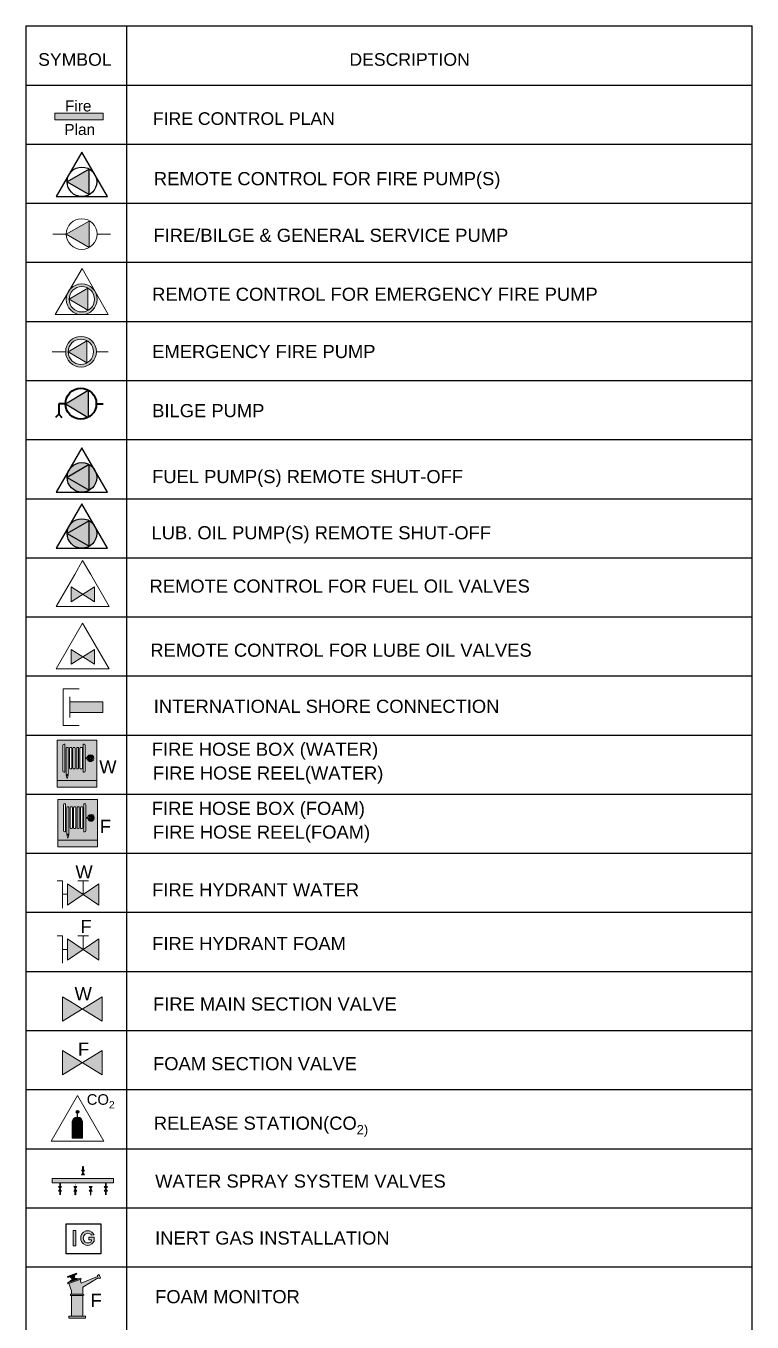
# Model space of a CAD drawing. Header units: millimetres. Extents: x 275 to 18701, y 84 to 132086.
# Drawn here: x 275 to 18701, y 99185 to 132086 of the extents above; entities that cross this region are included whole.
import ezdxf

# ---------------------------------------------------------------- set-up
doc = ezdxf.new("R2010")
doc.units = ezdxf.units.MM
doc.layers.add('PDF_Geometry', color=252, linetype='Continuous', true_color=0x696969)
doc.layers.add('PDF_Text', color=7, linetype='Continuous')
doc.styles.add('PDF Arial', font='arial.ttf')

# ---------------------------------------------------------------- blocks, each defined once
blk = doc.blocks.new('FIRE PLAN')
h = blk.add_hatch(color=1)
h.dxf.hatch_style = 1
h.paths.add_polyline_path([(1228, -85), (1228, 85), (0, 85), (0, -85), (1228, -85)], is_closed=False)
at = {"layer": 'PDF_Geometry', "color": 7, "lineweight": 9}
blk.add_lwpolyline([(0, -85), (1228, -85), (1228, 85), (0, 85)], close=True, dxfattribs=at)
at = {"layer": 'PDF_Text', "lineweight": 9, "char_height": 278.8, "attachment_point": 7, "style": 'PDF Arial'}
for s, insert in [('Fire', (256, 124)), ('Plan', (240, -474))]:
    blk.add_mtext(s, dxfattribs=dict(at, insert=insert))
blk = doc.blocks.new('FOAM MONITOR')
h = blk.add_hatch(color=8)
h.dxf.hatch_style = 1
h.paths.add_polyline_path([(203, 1118), (196, 1143), (-34, 1058), (-25, 1033), (30, 1053), (92, 991), (-11, 906), (257, 1000), (144, 1016), (152, 1099), (203, 1118)], is_closed=False)
h = blk.add_hatch(color=1)
h.dxf.hatch_style = 1
h.paths.add_polyline_path([(0, 51), (0, 0), (423, 0), (423, 51), (0, 51)], is_closed=False)
h.paths.add_polyline_path([(-34, 898), (-25, 872), (313, 991), (304, 1016), (-34, 898)], is_closed=False)
h = blk.add_hatch(color=1)
h.dxf.hatch_style = 1
h.paths.add_polyline_path([(313, 889), (288, 982), (-3, 880), (68, 694), (68, 610), (355, 610), (355, 787), (745, 1024), (769, 1008), (805, 1016), (769, 1109), (729, 1084), (729, 1058), (313, 889)], is_closed=False)
h.paths.add_polyline_path([(52, 610), (43, 601), (43, 584), (52, 576), (364, 576), (380, 584), (380, 601), (364, 610), (52, 610)], is_closed=False)
h = blk.add_hatch(color=50)
h.dxf.hatch_style = 1
h.paths.add_polyline_path([(355, 51), (355, 576), (68, 576), (68, 51), (355, 51)], is_closed=False)
at = {"layer": 'PDF_Geometry', "color": 7, "lineweight": 9}
for points in [[(152, 1099), (203, 1118), (196, 1143), (-34, 1058), (-25, 1033), (30, 1053)], [(30, 1053), (92, 991), (-11, 906)], [(257, 1000), (144, 1016), (152, 1099)], [(288, 982), (313, 889), (729, 1058), (729, 1084), (769, 1109), (805, 1016), (769, 1008), (745, 1024), (355, 787), (355, 610)], [(729, 1058), (313, 889), (288, 982)], [(68, 610), (68, 694), (-3, 880)], [(68, 576), (68, 51)], [(355, 51), (355, 576)]]:
    blk.add_lwpolyline(points, dxfattribs=at)
for points in [[(304, 1016), (313, 991), (-25, 872), (-34, 898)], [(364, 576), (52, 576), (43, 584), (43, 601), (52, 610), (364, 610), (380, 601), (380, 584)], [(0, 51), (423, 51), (423, 0), (0, 0)]]:
    blk.add_lwpolyline(points, close=True, dxfattribs=at)
at = {"layer": 'PDF_Text', "lineweight": 9, "insert": (550, 286), "char_height": 333, "attachment_point": 7, "style": 'PDF Arial'}
blk.add_mtext('F', dxfattribs=at)
blk = doc.blocks.new('INERT GAS INSTALLATION')
h = blk.add_hatch(color=1)
h.dxf.hatch_style = 1
h.paths.add_polyline_path([(180, 589), (180, 200), (247, 200), (247, 589), (180, 589)], is_closed=False)
h.paths.add_polyline_path([(621, 293), (578, 276), (526, 276), (483, 293), (450, 335), (434, 395), (450, 454), (483, 496), (526, 513), (553, 522), (578, 513), (621, 496), (645, 471), (713, 479), (704, 488), (679, 522), (654, 547), (594, 581), (501, 581), (443, 547), (416, 522), (391, 488), (373, 445), (373, 352), (391, 310), (416, 276), (443, 251), (501, 217), (553, 208), (594, 217), (654, 251), (679, 276), (704, 310), (713, 318), (713, 420), (578, 420), (578, 352), (645, 352), (645, 335), (621, 293)], is_closed=False)
at = {"color": 1}
blk.add_lwpolyline([(0, 758), (875, 758), (875, 0), (0, 0)], close=True, dxfattribs=at)
at = {"layer": 'PDF_Geometry', "color": 1, "lineweight": 9}
for points in [[(247, 589), (180, 589), (180, 200), (247, 200)], [(645, 335), (621, 293), (578, 276), (526, 276), (483, 293), (450, 335), (434, 395), (450, 454), (483, 496), (526, 513), (553, 522), (578, 513), (621, 496), (645, 471), (713, 479), (704, 488), (679, 522), (654, 547), (594, 581), (501, 581), (443, 547), (416, 522), (391, 488), (373, 445), (373, 352), (391, 310), (416, 276), (443, 251), (501, 217), (553, 208), (594, 217), (654, 251), (679, 276), (704, 310), (713, 318), (713, 420), (578, 420), (578, 352), (645, 352)]]:
    blk.add_lwpolyline(points, close=True, dxfattribs=at)
blk = doc.blocks.new('WATER SPRAY SYSTEM')
h = blk.add_hatch(color=7)
h.dxf.hatch_style = 1
h.paths.add_polyline_path([(780, 322), (780, 415), (776, 415), (776, 322), (740, 322), (778, 263), (816, 322), (780, 322)], is_closed=False)
h.paths.add_polyline_path([(740, 203), (776, 203), (776, 127), (780, 127), (780, 203), (816, 203), (778, 263), (740, 203)], is_closed=False)
h = blk.add_hatch(color=1)
h.dxf.hatch_style = 1
h.paths.add_polyline_path([(1557, 0), (1557, 110), (0, 110), (0, 0), (1557, 0)], is_closed=False)
h = blk.add_hatch(color=7)
h.dxf.hatch_style = 1
h.paths.add_polyline_path([(196, -212), (196, -305), (200, -305), (200, -212), (236, -212), (198, -152), (160, -212), (196, -212)], is_closed=False)
h.paths.add_polyline_path([(236, -93), (200, -93), (200, -17), (196, -17), (196, -93), (160, -93), (198, -152), (236, -93)], is_closed=False)
h = blk.add_hatch(color=7)
h.dxf.hatch_style = 1
h.paths.add_polyline_path([(580, -212), (580, -305), (585, -305), (585, -212), (621, -212), (583, -152), (544, -212), (580, -212)], is_closed=False)
h.paths.add_polyline_path([(621, -93), (585, -93), (585, -17), (580, -17), (580, -93), (544, -93), (583, -152), (621, -93)], is_closed=False)
h = blk.add_hatch(color=7)
h.dxf.hatch_style = 1
h.paths.add_polyline_path([(976, -212), (976, -305), (972, -305), (972, -212), (936, -212), (974, -152), (1012, -212), (976, -212)], is_closed=False)
h.paths.add_polyline_path([(936, -93), (972, -93), (972, -17), (976, -17), (976, -93), (1012, -93), (974, -152), (936, -93)], is_closed=False)
h = blk.add_hatch(color=7)
h.dxf.hatch_style = 1
h.paths.add_polyline_path([(1361, -212), (1361, -305), (1356, -305), (1356, -212), (1320, -212), (1359, -152), (1397, -212), (1361, -212)], is_closed=False)
h.paths.add_polyline_path([(1320, -93), (1356, -93), (1356, -17), (1361, -17), (1361, -93), (1397, -93), (1359, -152), (1320, -93)], is_closed=False)
for points in [[(776, 322), (776, 415), (780, 415), (780, 322)], [(196, -93), (196, -17), (200, -17), (200, -93)], [(200, -212), (200, -305), (196, -305), (196, -212)], [(585, -212), (585, -305), (580, -305), (580, -212)], [(972, -212), (972, -305), (976, -305), (976, -212)], [(1361, -93), (1361, -17), (1356, -17), (1356, -93)], [(1356, -212), (1356, -305), (1361, -305), (1361, -212)]]:
    blk.add_lwpolyline(points)
at = {"layer": 'PDF_Geometry', "color": 7, "lineweight": 9}
blk.add_lwpolyline([(0, 0), (1557, 0), (1557, 110), (0, 110)], close=True, dxfattribs=at)
for points in [[(776, 322), (740, 322), (778, 263), (816, 203), (780, 203)], [(776, 203), (740, 203), (778, 263), (816, 322)], [(816, 322), (780, 322)], [(200, -212), (236, -212), (198, -152), (160, -93), (196, -93)], [(200, -93), (236, -93), (198, -152), (160, -212)], [(160, -212), (196, -212)], [(585, -212), (621, -212), (583, -152), (544, -93), (580, -93)], [(585, -93), (621, -93), (583, -152), (544, -212)], [(544, -212), (580, -212)], [(972, -212), (936, -212), (974, -152), (1012, -93), (976, -93)], [(972, -93), (936, -93), (974, -152), (1012, -212)], [(1012, -212), (976, -212)], [(1356, -212), (1320, -212), (1359, -152), (1397, -93), (1361, -93)], [(1356, -93), (1320, -93), (1359, -152), (1397, -212)], [(1397, -212), (1361, -212)]]:
    blk.add_lwpolyline(points, dxfattribs=at)
blk = doc.blocks.new('CO2 RELEASE STATION')
h = blk.add_hatch(color=7)
h.dxf.hatch_style = 1
h.paths.add_polyline_path([(668, 711, 1), (668, 779, 1), (668, 711, 1)], is_closed=False)
h = blk.add_hatch(color=1)
h.dxf.hatch_style = 1
h.paths.add_polyline_path([(607, 601), (558, 559), (533, 508), (533, 356), (794, 356), (794, 508), (769, 559), (727, 601), (668, 610), (607, 601)], is_closed=False)
h = blk.add_hatch(color=8)
h.dxf.hatch_style = 1
h.paths.add_polyline_path([(533, 76), (794, 76), (794, 356), (533, 356), (533, 76)], is_closed=False)
blk.add_line((668, 610), (668, 711))
blk.add_circle((668, 745), 33.9)
at = {"layer": 'PDF_Geometry', "color": 7, "lineweight": 9}
for points in [[(862, 821), (668, 1160), (472, 821), (0, 0), (1336, 0)], [(794, 508), (769, 559), (727, 601), (668, 610), (607, 601), (558, 559), (533, 508), (533, 76), (794, 76)]]:
    blk.add_lwpolyline(points, close=True, dxfattribs=at)
blk.add_lwpolyline([(533, 356), (794, 356)], dxfattribs=at)
at = {"layer": 'PDF_Text', "lineweight": 9, "insert": (899, 833), "char_height": 269.25, "attachment_point": 7, "style": 'PDF Arial'}
blk.add_mtext('\\A1;CO{\\H0.7x;\\S^ 2;}', dxfattribs=at)
blk = doc.blocks.new('FOAM SECTION VALVE')
h = blk.add_hatch(color=1)
h.dxf.hatch_style = 1
h.paths.add_polyline_path([(-504, 309), (-504, -309), (0, 0), (-504, 309)], is_closed=False)
h = blk.add_hatch(color=50)
h.dxf.hatch_style = 1
h.paths.add_polyline_path([(504, -309), (504, 309), (0, 0), (504, -309)], is_closed=False)
at = {"layer": 'PDF_Geometry', "color": 7, "lineweight": 9}
blk.add_lwpolyline([(-504, -309), (-504, 309), (504, -309), (504, 309)], close=True, dxfattribs=at)
at = {"layer": 'PDF_Text', "lineweight": 9, "insert": (-112, 173), "char_height": 333, "attachment_point": 7, "style": 'PDF Arial'}
blk.add_mtext('F', dxfattribs=at)
blk = doc.blocks.new('FIRE MAIN SECTION VALVE')
at = {"layer": 'PDF_Text', "lineweight": 9, "insert": (-199, 226), "char_height": 333, "attachment_point": 7, "style": 'PDF Arial', "bg_fill": 2}
blk.add_mtext('W', dxfattribs=at)
h = blk.add_hatch(color=1)
h.dxf.hatch_style = 1
h.paths.add_polyline_path([(-504, 309), (-504, -309), (0, 0), (-504, 309)], is_closed=False)
h = blk.add_hatch(color=106)
h.dxf.hatch_style = 1
h.paths.add_polyline_path([(504, -309), (504, 309), (0, 0), (504, -309)], is_closed=False)
at = {"layer": 'PDF_Geometry', "color": 7, "lineweight": 9}
blk.add_lwpolyline([(-504, -309), (-504, 309), (504, -309), (504, 309)], close=True, dxfattribs=at)
blk = doc.blocks.new('FIRE HYDRANT FOAM')
h = blk.add_hatch(color=1)
h.dxf.hatch_style = 1
h.paths.add_polyline_path([(-398, -271), (0, 0), (-398, 271), (-398, -271)], is_closed=False)
h = blk.add_hatch(color=50)
h.dxf.hatch_style = 1
h.paths.add_polyline_path([(398, -271), (398, 271), (0, 0), (398, -271)], is_closed=False)
at = {"layer": 'PDF_Geometry', "color": 7, "lineweight": 9}
for points in [[(-526, -347), (-526, 347), (-661, 347)], [(-135, 347), (135, 347)], [(0, 0), (0, 347)], [(-526, 0), (-398, 0)]]:
    blk.add_lwpolyline(points, dxfattribs=at)
blk.add_lwpolyline([(-398, -271), (-398, 271), (398, -271), (398, 271)], close=True, dxfattribs=at)
at = {"layer": 'PDF_Text', "lineweight": 9, "insert": (-70, 415), "char_height": 333, "attachment_point": 7, "style": 'PDF Arial'}
blk.add_mtext('F', dxfattribs=at)
blk = doc.blocks.new('FIRE HYDRANT WATER')
h = blk.add_hatch(color=1)
h.dxf.hatch_style = 1
h.paths.add_polyline_path([(-398, -267), (0, 0), (-398, 267), (-398, -267)], is_closed=False)
h = blk.add_hatch(color=106)
h.dxf.hatch_style = 1
h.paths.add_polyline_path([(398, -267), (398, 267), (0, 0), (398, -267)], is_closed=False)
at = {"layer": 'PDF_Geometry', "color": 7, "lineweight": 9}
for points in [[(-526, -351), (-526, 343), (-661, 343)], [(-135, 343), (135, 343)], [(0, 4), (0, 343)], [(-526, 4), (-398, 4)]]:
    blk.add_lwpolyline(points, dxfattribs=at)
blk.add_lwpolyline([(-398, -267), (-398, 267), (398, -267), (398, 267)], close=True, dxfattribs=at)
at = {"layer": 'PDF_Text', "lineweight": 9, "insert": (-200, 409), "char_height": 333, "attachment_point": 7, "style": 'PDF Arial'}
blk.add_mtext('W', dxfattribs=at)
blk = doc.blocks.new('FIRE HOSE')
h = blk.add_hatch(color=1)
h.dxf.hatch_style = 1
h.paths.add_polyline_path([(1008, 1194), (0, 1194), (0, 169), (1008, 169), (1008, 1194)], is_closed=False)
h.paths.add_polyline_path([(493, 1008), (542, 1008), (542, 474), (526, 466), (508, 466), (493, 474), (493, 1008)], is_closed=False, flags=16)
h.paths.add_polyline_path([(407, 1008), (450, 1008), (457, 991), (457, 482), (450, 474), (441, 466), (407, 466), (398, 482), (398, 991), (407, 1008)], is_closed=False, flags=16)
h.paths.add_polyline_path([(364, 1008), (373, 991), (373, 482), (364, 474), (349, 466), (322, 466), (313, 482), (313, 991), (322, 1008), (364, 1008)], is_closed=False, flags=16)
h.paths.add_polyline_path([(254, 220), (229, 305), (279, 305), (254, 220)], is_closed=False, flags=16)
h.paths.add_polyline_path([(279, 322), (229, 322), (229, 991), (238, 1008), (279, 1008), (279, 322)], is_closed=False, flags=16)
h.paths.add_polyline_path([(196, 381), (178, 381), (153, 389), (144, 415), (144, 1058), (153, 1084), (178, 1092), (196, 1092), (196, 381)], is_closed=False, flags=16)
h.paths.add_polyline_path([(686, 1092), (704, 1084), (711, 1058), (711, 745), (754, 745), (772, 787), (805, 813), (848, 821), (889, 813), (916, 779), (925, 728), (916, 694), (873, 652), (821, 652), (781, 677), (754, 728), (711, 728), (711, 415), (704, 389), (686, 381), (661, 381), (661, 1092), (686, 1092)], is_closed=False, flags=16)
h.paths.add_polyline_path([(585, 1008), (628, 1008), (637, 991), (637, 482), (628, 466), (594, 466), (585, 474), (576, 482), (576, 991), (585, 1008)], is_closed=False, flags=16)
h.paths.add_polyline_path([(781, 745), (796, 779), (821, 804), (830, 804), (830, 745), (781, 745)], is_closed=False, flags=0)
h.paths.add_polyline_path([(830, 669), (796, 686), (781, 728), (830, 728), (830, 669)], is_closed=False, flags=0)
h.paths.add_polyline_path([(889, 694), (855, 669), (848, 669), (848, 728), (907, 728), (889, 694)], is_closed=False, flags=0)
h.paths.add_polyline_path([(848, 804), (889, 787), (907, 745), (848, 745), (848, 804)], is_closed=False, flags=0)
h.paths.add_polyline_path([(830, 804), (821, 804), (796, 779), (781, 745), (830, 745), (830, 804)], is_closed=False, flags=0)
h.paths.add_polyline_path([(781, 728), (796, 686), (830, 669), (830, 728), (781, 728)], is_closed=False, flags=0)
h.paths.add_polyline_path([(848, 728), (848, 669), (855, 669), (889, 694), (907, 728), (848, 728)], is_closed=False, flags=0)
h.paths.add_polyline_path([(907, 745), (889, 787), (848, 804), (848, 745), (907, 745)], is_closed=False, flags=0)
h = blk.add_hatch(color=1)
h.dxf.hatch_style = 1
h.paths.add_polyline_path([(848, 728), (848, 669), (855, 669), (889, 694), (907, 728), (848, 728)], is_closed=False)
h.paths.add_polyline_path([(781, 728), (796, 686), (830, 669), (830, 728), (781, 728)], is_closed=False)
h.paths.add_polyline_path([(830, 804), (821, 804), (796, 779), (781, 745), (830, 745), (830, 804)], is_closed=False)
h.paths.add_polyline_path([(907, 745), (889, 787), (848, 804), (848, 745), (907, 745)], is_closed=False)
h = blk.add_hatch(color=106)
h.dxf.hatch_style = 1
h.paths.add_polyline_path([(1008, 0), (1008, 169), (0, 169), (0, 0), (1008, 0)], is_closed=False)
at = {"layer": 'PDF_Geometry', "color": 7, "lineweight": 9}
for points in [[(0, 0), (1008, 0), (1008, 1194), (0, 1194)], [(196, 1092), (196, 381), (178, 381), (153, 389), (144, 415), (144, 1058), (153, 1084), (178, 1092)], [(279, 991), (279, 322), (229, 322), (229, 991), (238, 1008), (279, 1008)], [(349, 1008), (322, 1008), (313, 991), (313, 482), (322, 466), (349, 466), (364, 474), (373, 482), (373, 991), (364, 1008)], [(398, 991), (398, 482), (407, 466), (441, 466), (450, 474), (457, 482), (457, 991), (450, 1008), (407, 1008)], [(493, 991), (493, 474), (508, 466), (526, 466), (542, 474), (542, 1008), (493, 1008)], [(576, 991), (576, 482), (585, 474), (594, 466), (628, 466), (637, 482), (637, 991), (628, 1008), (585, 1008)], [(661, 1092), (661, 381), (686, 381), (704, 389), (711, 415), (711, 728), (754, 728), (781, 677), (821, 652), (873, 652), (916, 694), (925, 728), (916, 779), (889, 813), (848, 821), (805, 813), (772, 787), (754, 745), (711, 745), (711, 1058), (704, 1084), (686, 1092)], [(830, 745), (830, 804), (821, 804), (796, 779), (781, 745)], [(830, 728), (781, 728), (796, 686), (830, 669)], [(848, 745), (907, 745), (889, 787), (848, 804)], [(907, 728), (889, 694), (855, 669), (848, 669), (848, 728)], [(279, 305), (254, 220), (229, 305)]]:
    blk.add_lwpolyline(points, close=True, dxfattribs=at)
blk.add_lwpolyline([(0, 169), (1008, 169)], dxfattribs=at)
at = {"layer": 'PDF_Text', "lineweight": 9, "insert": (1066, 351), "char_height": 333, "attachment_point": 7, "style": 'PDF Arial'}
blk.add_mtext('W', dxfattribs=at)
blk = doc.blocks.new('INTERNATIONAL SHORE CONNECTION')
h = blk.add_hatch(color=1)
h.dxf.hatch_style = 1
h.paths.add_polyline_path([(839, -135), (839, 136), (0, 136), (0, -135), (839, -135)], is_closed=False)
at = {"layer": 'PDF_Geometry', "color": 7, "lineweight": 9}
for points in [[(238, -466), (-169, -466), (-169, 466), (238, 466)], [(0, -263), (0, 263)], [(0, 136), (839, 136), (839, -135)], [(0, -135), (839, -135), (839, -127)]]:
    blk.add_lwpolyline(points, dxfattribs=at)
blk = doc.blocks.new('REMOTE CONTROL FOR LUBE OIL VALVES')
h = blk.add_hatch(color=42)
h.dxf.hatch_style = 1
h.paths.add_polyline_path([(-300, 186), (-300, -186), (0, 0), (-300, 186)], is_closed=False)
h.paths.add_polyline_path([(300, -186), (300, 186), (0, 0), (300, -186)], is_closed=False)
at = {"layer": 'PDF_Geometry', "color": 7, "lineweight": 9}
for points in [[(-6, 855), (-674, -305), (672, -305)], [(-300, -186), (-300, 186), (300, -186), (300, 186)]]:
    blk.add_lwpolyline(points, close=True, dxfattribs=at)
blk = doc.blocks.new('REMOTE CONTROL FOR FUEL OIL VALVES')
h = blk.add_hatch(color=44)
h.dxf.hatch_style = 1
h.paths.add_polyline_path([(-300, 190), (-300, -190), (0, 0), (-300, 190)], is_closed=False)
h.paths.add_polyline_path([(300, -190), (300, 190), (0, 0), (300, -190)], is_closed=False)
at = {"layer": 'PDF_Geometry', "color": 7, "lineweight": 9}
for points in [[(-6, 859), (-199, 504), (-674, -309), (672, -309), (199, 504)], [(-300, -190), (-300, 190), (300, -190), (300, 190)]]:
    blk.add_lwpolyline(points, close=True, dxfattribs=at)
blk = doc.blocks.new('LUBE OIL PUMP')
h = blk.add_hatch(color=42)
h.dxf.hatch_style = 1
h.paths.add_polyline_path([(-375, 0), (188, 325, 0.57735), (-375, 0)], is_closed=False)
h.paths.add_polyline_path([(-375, 0, 0.57735), (188, -325), (-375, 0)], is_closed=False)
h.paths.add_polyline_path([(188, 325), (188, -325, 0.57735), (188, 325)], is_closed=False)
h = blk.add_hatch(color=50)
h.dxf.hatch_style = 1
h.paths.add_polyline_path([(-375, 0), (188, -325), (188, 325), (-375, 0)], is_closed=False)
for points in [[(650, -375), (0, 751), (-650, -375)], [(188, 325), (-375, 0), (188, -325)]]:
    blk.add_lwpolyline(points, close=True)
blk.add_circle((0, 0), 375)
blk = doc.blocks.new('FUEL OIL PUMP REMOTE SHUT OFF')
h = blk.add_hatch(color=50)
h.dxf.hatch_style = 1
h.paths.add_polyline_path([(-375, 0), (188, 325, 0.57735), (-375, 0)], is_closed=False)
h.paths.add_polyline_path([(-375, 0, 0.57735), (188, -325), (-375, 0)], is_closed=False)
h.paths.add_polyline_path([(188, 325), (188, -325, 0.57735), (188, 325)], is_closed=False)
h = blk.add_hatch(color=44)
h.dxf.hatch_style = 1
h.paths.add_polyline_path([(-375, 0), (188, -325), (188, 325), (-375, 0)], is_closed=False)
for points in [[(650, -375), (0, 751), (-650, -375)], [(188, 325), (-375, 0), (188, -325)]]:
    blk.add_lwpolyline(points, close=True)
blk.add_circle((0, 0), 375)
blk = doc.blocks.new('EMER. FIRE PUMP')
h = blk.add_hatch(color=1)
h.dxf.hatch_style = 1
h.paths.add_polyline_path([(389, 0, 1), (-389, 0, 1), (389, 0, 1)], is_closed=False)
h.paths.add_polyline_path([(-323, -1, 1), (317, -4, 1), (-323, -1, 1)], is_closed=False, flags=16)
h.paths.add_polyline_path([(150, -280), (150, 278, 0.000299), (150, 279), (-323, 0, 0.000987), (-323, -1), (150, -280)], is_closed=False, flags=0)
h = blk.add_hatch(color=1)
h.dxf.hatch_style = 1
h.paths.add_polyline_path([(150, -280), (150, 278, 0.000299), (150, 279), (-323, 0, 0.000987), (-323, -1), (150, -280)], is_closed=False)
at = {"layer": 'PDF_Geometry', "color": 7, "lineweight": 9}
blk.add_lwpolyline([(150, -280), (150, 279), (-324, -1)], close=True, dxfattribs=at)
for points in [[(-729, -1), (-392, -1)], [(389, -1), (693, -1)]]:
    blk.add_lwpolyline(points, dxfattribs=at)
for centre, radius in [((0, 0), 389), ((-3, -2), 320)]:
    blk.add_circle(centre, radius, dxfattribs=at)
blk = doc.blocks.new('REMOTE CONTROL FOR EMER. FIRE PUMP')
h = blk.add_hatch(color=1)
h.dxf.hatch_style = 1
h.paths.add_polyline_path([(-371, 133, 0.496093), (-32, -389), (26, -389, 1.501677), (-301, 254), (-371, 133)], is_closed=False)
h.paths.add_polyline_path([(322, 0, 1), (-322, 0, 1), (322, 0, 1)], is_closed=False, flags=16)
h.paths.add_polyline_path([(-318, 0), (156, 279), (156, -279), (-318, 0)], is_closed=False, flags=0)
h.paths.add_polyline_path([(156, 279), (-318, 0), (156, -279), (156, 279)], is_closed=False, flags=0)
h = blk.add_hatch(color=1)
h.dxf.hatch_style = 1
h.paths.add_polyline_path([(156, 279), (-318, 0), (156, -279), (156, 279)], is_closed=False)
at = {"layer": 'PDF_Geometry', "color": 7, "lineweight": 9}
for points in [[(4, 779), (-674, -389), (672, -389)], [(156, -279), (156, 279), (-318, 0)]]:
    blk.add_lwpolyline(points, close=True, dxfattribs=at)
for centre, radius in [((-3, 1), 391), ((0, 0), 322)]:
    blk.add_circle(centre, radius, dxfattribs=at)
blk = doc.blocks.new('FIRE PUMP')
h = blk.add_hatch(color=1)
h.dxf.hatch_style = 1
h.paths.add_polyline_path([(193, -341), (193, 328), (-391, -3)])
at = {"layer": 'PDF_Geometry', "color": 7, "lineweight": 9}
blk.add_lwpolyline([(193, -341), (193, 328), (-391, -3)], close=True, dxfattribs=at)
for points in [[(-731, -3), (-391, -3)], [(387, -3), (733, -3)]]:
    blk.add_lwpolyline(points, dxfattribs=at)
blk.add_circle((0, 0), 390, dxfattribs=at)
blk = doc.blocks.new('REMOTE CONTROL FOR FIRE PUMP')
h = blk.add_hatch(color=1)
h.dxf.hatch_style = 1
h.paths.add_polyline_path([(188, 325), (-375, 0), (188, -325)])
for points in [[(650, -375), (0, 751), (-650, -375)], [(188, 325), (-375, 0), (188, -325)]]:
    blk.add_lwpolyline(points, close=True)
blk.add_circle((0, 0), 375)
blk = doc.blocks.new('FIRE HOSE - Foam')
h = blk.add_hatch(color=1)
h.dxf.hatch_style = 1
h.paths.add_polyline_path([(1008, 1194), (0, 1194), (0, 169), (1008, 169), (1008, 1194)], is_closed=False)
h.paths.add_polyline_path([(493, 1008), (542, 1008), (542, 474), (526, 466), (508, 466), (493, 474), (493, 1008)], is_closed=False, flags=16)
h.paths.add_polyline_path([(407, 1008), (450, 1008), (457, 991), (457, 482), (450, 474), (441, 466), (407, 466), (398, 482), (398, 991), (407, 1008)], is_closed=False, flags=16)
h.paths.add_polyline_path([(364, 1008), (373, 991), (373, 482), (364, 474), (349, 466), (322, 466), (313, 482), (313, 991), (322, 1008), (364, 1008)], is_closed=False, flags=16)
h.paths.add_polyline_path([(254, 220), (229, 305), (279, 305), (254, 220)], is_closed=False, flags=16)
h.paths.add_polyline_path([(279, 322), (229, 322), (229, 991), (238, 1008), (279, 1008), (279, 322)], is_closed=False, flags=16)
h.paths.add_polyline_path([(196, 381), (178, 381), (153, 389), (144, 415), (144, 1058), (153, 1084), (178, 1092), (196, 1092), (196, 381)], is_closed=False, flags=16)
h.paths.add_polyline_path([(686, 1092), (704, 1084), (711, 1058), (711, 745), (754, 745), (772, 787), (805, 813), (848, 821), (889, 813), (916, 779), (925, 728), (916, 694), (873, 652), (821, 652), (781, 677), (754, 728), (711, 728), (711, 415), (704, 389), (686, 381), (661, 381), (661, 1092), (686, 1092)], is_closed=False, flags=16)
h.paths.add_polyline_path([(585, 1008), (628, 1008), (637, 991), (637, 482), (628, 466), (594, 466), (585, 474), (576, 482), (576, 991), (585, 1008)], is_closed=False, flags=16)
h.paths.add_polyline_path([(781, 745), (796, 779), (821, 804), (830, 804), (830, 745), (781, 745)], is_closed=False, flags=0)
h.paths.add_polyline_path([(830, 669), (796, 686), (781, 728), (830, 728), (830, 669)], is_closed=False, flags=0)
h.paths.add_polyline_path([(889, 694), (855, 669), (848, 669), (848, 728), (907, 728), (889, 694)], is_closed=False, flags=0)
h.paths.add_polyline_path([(848, 804), (889, 787), (907, 745), (848, 745), (848, 804)], is_closed=False, flags=0)
h.paths.add_polyline_path([(830, 804), (821, 804), (796, 779), (781, 745), (830, 745), (830, 804)], is_closed=False, flags=0)
h.paths.add_polyline_path([(781, 728), (796, 686), (830, 669), (830, 728), (781, 728)], is_closed=False, flags=0)
h.paths.add_polyline_path([(848, 728), (848, 669), (855, 669), (889, 694), (907, 728), (848, 728)], is_closed=False, flags=0)
h.paths.add_polyline_path([(907, 745), (889, 787), (848, 804), (848, 745), (907, 745)], is_closed=False, flags=0)
h = blk.add_hatch(color=1)
h.dxf.hatch_style = 1
h.paths.add_polyline_path([(848, 728), (848, 669), (855, 669), (889, 694), (907, 728), (848, 728)], is_closed=False)
h.paths.add_polyline_path([(781, 728), (796, 686), (830, 669), (830, 728), (781, 728)], is_closed=False)
h.paths.add_polyline_path([(830, 804), (821, 804), (796, 779), (781, 745), (830, 745), (830, 804)], is_closed=False)
h.paths.add_polyline_path([(907, 745), (889, 787), (848, 804), (848, 745), (907, 745)], is_closed=False)
h = blk.add_hatch(color=50)
h.dxf.hatch_style = 1
h.paths.add_polyline_path([(1008, 0), (1008, 169), (0, 169), (0, 0), (1008, 0)], is_closed=False)
at = {"layer": 'PDF_Geometry', "color": 7, "lineweight": 9}
for points in [[(0, 0), (1008, 0), (1008, 1194), (0, 1194)], [(196, 1092), (196, 381), (178, 381), (153, 389), (144, 415), (144, 1058), (153, 1084), (178, 1092)], [(279, 991), (279, 322), (229, 322), (229, 991), (238, 1008), (279, 1008)], [(349, 1008), (322, 1008), (313, 991), (313, 482), (322, 466), (349, 466), (364, 474), (373, 482), (373, 991), (364, 1008)], [(398, 991), (398, 482), (407, 466), (441, 466), (450, 474), (457, 482), (457, 991), (450, 1008), (407, 1008)], [(493, 991), (493, 474), (508, 466), (526, 466), (542, 474), (542, 1008), (493, 1008)], [(576, 991), (576, 482), (585, 474), (594, 466), (628, 466), (637, 482), (637, 991), (628, 1008), (585, 1008)], [(661, 1092), (661, 381), (686, 381), (704, 389), (711, 415), (711, 728), (754, 728), (781, 677), (821, 652), (873, 652), (916, 694), (925, 728), (916, 779), (889, 813), (848, 821), (805, 813), (772, 787), (754, 745), (711, 745), (711, 1058), (704, 1084), (686, 1092)], [(830, 745), (830, 804), (821, 804), (796, 779), (781, 745)], [(830, 728), (781, 728), (796, 686), (830, 669)], [(848, 745), (907, 745), (889, 787), (848, 804)], [(907, 728), (889, 694), (855, 669), (848, 669), (848, 728)], [(279, 305), (254, 220), (229, 305)]]:
    blk.add_lwpolyline(points, close=True, dxfattribs=at)
blk.add_lwpolyline([(0, 169), (1008, 169)], dxfattribs=at)
at = {"layer": 'PDF_Text', "lineweight": 9, "insert": (1066, 351), "char_height": 333, "attachment_point": 7, "style": 'PDF Arial'}
blk.add_mtext('F', dxfattribs=at)
blk = doc.blocks.new('BILGE PUMP')
blk.add_hatch(color=256).paths.add_polyline_path([(231486, 135307), (233329, 134192), (233329, 136423), (231486, 135307)])
for p, q in [((231486, 135307), (233329, 136423)), ((233329, 136423), (233329, 134192)), ((231486, 135307), (233329, 134192))]:
    blk.add_line(p, q)
at = {"lineweight": 40}
for p, q in [((230945, 135307), (230945, 134451)), ((231486, 135307), (230945, 135307)), ((234005, 135307), (234566, 135307)), ((230945, 134451), (230690, 134180)), ((230945, 134451), (231200, 134180))]:
    blk.add_line(p, q, dxfattribs=at)
blk.add_circle((232746, 135307), 1259, dxfattribs=at)

msp = doc.modelspace()

# ---------------------------------------------------------------- linework, layer by layer
for p, q in [((275, 132086), (275, 84)), ((275, 132086), (275, 128586)), ((275, 132086), (18701, 132086)), ((2828, 132086), (2828, 84)), ((18701, 84), (18701, 132086)), ((275, 130586), (18701, 130586)), ((275, 129086), (18701, 129086)), ((275, 127586), (18701, 127586)), ((275, 126086), (18701, 126086)), ((275, 124586), (18701, 124586)), ((275, 123086), (18701, 123086)), ((275, 121586), (18701, 121586)), ((275, 120086), (18701, 120086)), ((275, 118586), (18701, 118586)), ((275, 117086), (18701, 117086)), ((275, 115586), (18701, 115586)), ((275, 114086), (18701, 114086)), ((275, 112586), (18701, 112586)), ((275, 111086), (18701, 111086)), ((275, 109586), (18701, 109586)), ((275, 108086), (18701, 108086)), ((275, 106586), (18701, 106586)), ((275, 105086), (18701, 105086)), ((275, 103586), (18701, 103586)), ((275, 102086), (18701, 102086)), ((275, 100586), (18701, 100586))]:
    msp.add_line(p, q)

# ---------------------------------------------------------------- block references
for name, p in [('FIRE PLAN', (1011, 129788)), ('REMOTE CONTROL FOR FIRE PUMP', (1696, 128129)), ('FIRE PUMP', (1690, 126803)), ('REMOTE CONTROL FOR EMER. FIRE PUMP', (1694, 125147)), ('EMER. FIRE PUMP', (1673, 123817)), ('FUEL OIL PUMP REMOTE SHUT OFF', (1696, 120626)), ('LUBE OIL PUMP', (1696, 119202)), ('REMOTE CONTROL FOR FUEL OIL VALVES', (1719, 117658)), ('REMOTE CONTROL FOR LUBE OIL VALVES', (1719, 116075)), ('INTERNATIONAL SHORE CONNECTION', (1391, 114794)), ('FIRE HOSE', (1070, 112762)), ('FIRE HOSE - Foam', (1083, 111252)), ('FIRE HYDRANT WATER', (1731, 110039)), ('FIRE HYDRANT FOAM', (1731, 108645)), ('FIRE MAIN SECTION VALVE', (1708, 107129)), ('FOAM SECTION VALVE', (1708, 105771)), ('CO2 RELEASE STATION', (919, 103776)), ('WATER SPRAY SYSTEM', (944, 102718)), ('INERT GAS INSTALLATION', (1297, 100918)), ('FOAM MONITOR', (1366, 99284))]:
    msp.add_blockref(name, p)
at = {"xscale": 0.3113204564038944, "yscale": 0.3113204564038944, "zscale": 0.3113204564038944}
msp.add_blockref('BILGE PUMP', (-70789, 80372), dxfattribs=at)

# ---------------------------------------------------------------- texts
at = {"layer": 'PDF_Text', "lineweight": 9, "attachment_point": 7, "style": 'PDF Arial'}
for s, insert, char_height in [('{\\H0.95996x;SYMBOL}', (586, 131070), 333.35), ('{\\H0.95996x;DESCRIPTION}', (8483, 131070), 333.35), ('{\\H0.95996x;FIRE CONTROL PLAN}', (3496, 129570), 333.35), ('REMOTE CONTROL FOR FIRE PUMP(S)', (3520, 127943), 333.35), ('FIRE/BILGE & GENERAL SERVICE PUMP', (3510, 126601), 333.35), ('REMOTE CONTROL FOR EMERGENCY FIRE PUMP', (3478, 125104), 333.35), ('EMERGENCY FIRE PUMP', (3480, 123650), 333.35), ('BILGE PUMP', (3480, 122150), 333.3), ('FUEL PUMP(S) REMOTE SHUT-OFF', (3478, 120380), 333.35), ('LUB. OIL PUMP(S) REMOTE SHUT-OFF', (3462, 118954), 333.35), ('REMOTE CONTROL FOR FUEL OIL VALVES', (3411, 117696), 333.35), ('REMOTE CONTROL FOR LUBE OIL VALVES', (3432, 116069), 333.35), ('INTERNATIONAL SHORE CONNECTION', (3519, 114645), 333.35), ('FIRE HOSE BOX (WATER)', (3471, 113459), 333.35), ('FIRE HOSE REEL(WATER)', (3498, 112856), 333.35), ('FIRE HOSE BOX (FOAM)', (3471, 111959), 333.35), ('FIRE HOSE REEL(FOAM)', (3498, 111356), 333.35), ('FIRE HYDRANT WATER', (3479, 109991), 333.35), ('FIRE HYDRANT FOAM ', (3480, 108621), 333.35), ('FIRE MAIN SECTION VALVE', (3500, 107089), 333.35), ('FOAM SECTION VALVE', (3500, 105574), 333.35), ('\\A1; RELEASE STATION(CO{\\H0.7x;\\S^ 2);}', (3391, 103954), 333.35), ('WATER SPRAY SYSTEM VALVES', (3553, 102593), 333.35), ('INERT GAS INSTALLATION', (3553, 101148), 333.35), ('FOAM MONITOR', (3553, 99659), 333.35)]:
    msp.add_mtext(s, dxfattribs=dict(at, insert=insert, char_height=char_height))

doc.saveas('drawing.dxf')
